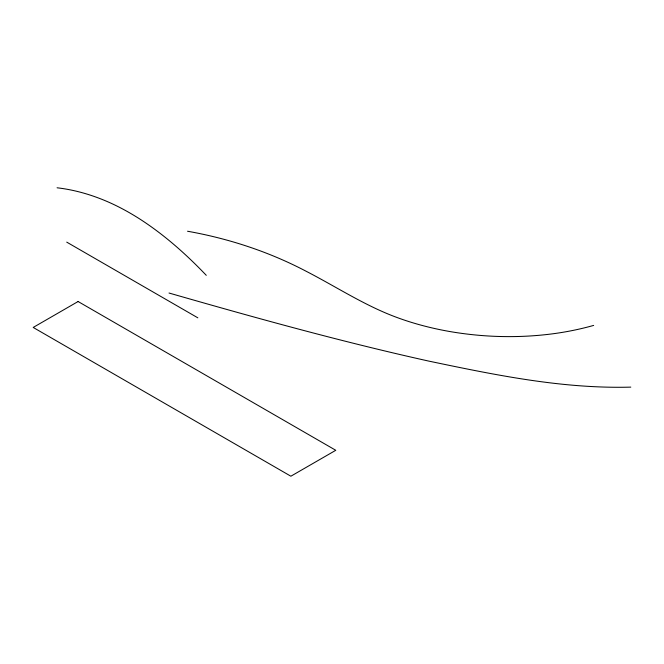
<?xml version="1.0" encoding="UTF-8"?>
<svg xmlns="http://www.w3.org/2000/svg" width="664" height="664" viewBox="0 0 664 664"><rect width="100%" height="100%" fill="white"/><g stroke="black" fill="none" stroke-linecap="round" stroke-linejoin="round"><path stroke-width="1" d="M630.8 387.12C562.533 388.955 495.103 374.977 428.629 361.067C341.271 341.669 255.009 317.707 169.021 293.023M57.071 187.787C76.377 190.02 95.151 195.814 112.739 204.022A259.416 149.773 60 0 1 140.702 219.601C164.838 235.28 186.451 254.544 206.28 275.328M187.547 231.238C228.831 238.575 269.094 251.797 306.245 271.31C334.224 285.719 360.784 303 390.058 314.819A212.256 122.549 0 0 0 449.777 331.527C484.521 337.495 520.169 338.3 555.096 333.486A188.626 108.904 0 0 0 593.666 325.401M66.724 242.128L197.83 317.824M78.095 301.522L33.2 327.443L290.873 476.212L335.776 450.292L78.095 301.522"/></g></svg>
